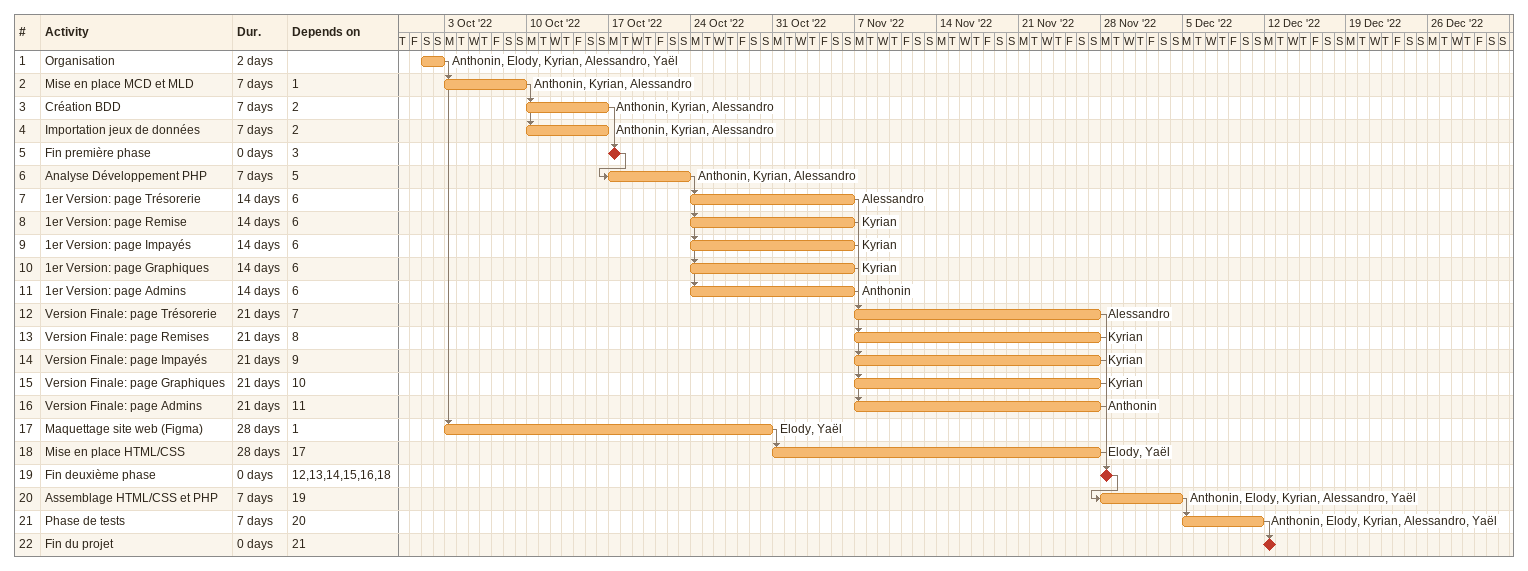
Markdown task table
| ID | Task | Duration | Start | Finish | Predecessors | Resources |
|---|---|---|---|---|---|---|
| 1 | Organisation | 2d | 2022-10-01 | 2022-10-02 |  | Anthonin, Elody, Kyrian, Alessandro, Yaël |
| 2 | Mise en place MCD et MLD | 7d | 2022-10-03 | 2022-10-09 | 1 | Anthonin, Kyrian, Alessandro |
| 3 | Création BDD | 7d | 2022-10-10 | 2022-10-16 | 2 | Anthonin, Kyrian, Alessandro |
| 4 | Importation jeux de données | 7d | 2022-10-10 | 2022-10-16 | 2 | Anthonin, Kyrian, Alessandro |
| 5 | Fin première phase | 0d | 2022-10-17 | 2022-10-17 | 3 |  |
| 6 | Analyse Développement PHP | 7d | 2022-10-17 | 2022-10-23 | 5 | Anthonin, Kyrian, Alessandro |
| 7 | 1er Version: page Trésorerie | 14d | 2022-10-24 | 2022-11-06 | 6 | Alessandro |
| 8 | 1er Version: page Remise | 14d | 2022-10-24 | 2022-11-06 | 6 | Kyrian |
| 9 | 1er Version: page Impayés | 14d | 2022-10-24 | 2022-11-06 | 6 | Kyrian |
| 10 | 1er Version: page Graphiques | 14d | 2022-10-24 | 2022-11-06 | 6 | Kyrian |
| 11 | 1er Version: page Admins | 14d | 2022-10-24 | 2022-11-06 | 6 | Anthonin |
| 12 | Version Finale: page Trésorerie | 21d | 2022-11-07 | 2022-11-27 | 7 | Alessandro |
| 13 | Version Finale: page Remises | 21d | 2022-11-07 | 2022-11-27 | 8 | Kyrian |
| 14 | Version Finale: page Impayés | 21d | 2022-11-07 | 2022-11-27 | 9 | Kyrian |
| 15 | Version Finale: page Graphiques | 21d | 2022-11-07 | 2022-11-27 | 10 | Kyrian |
| 16 | Version Finale: page Admins | 21d | 2022-11-07 | 2022-11-27 | 11 | Anthonin |
| 17 | Maquettage site web (Figma) | 28d | 2022-10-03 | 2022-10-30 | 1 | Elody, Yaël |
| 18 | Mise en place HTML/CSS | 28d | 2022-10-31 | 2022-11-27 | 17 | Elody, Yaël |
| 19 | Fin deuxième phase | 0d | 2022-11-28 | 2022-11-28 | 12, 13, 14, 15, 16, 18 |  |
| 20 | Assemblage HTML/CSS et PHP | 7d | 2022-11-28 | 2022-12-04 | 19 | Anthonin, Elody, Kyrian, Alessandro, Yaël |
| 21 | Phase de tests | 7d | 2022-12-05 | 2022-12-11 | 20 | Anthonin, Elody, Kyrian, Alessandro, Yaël |
| 22 | Fin du projet | 0d | 2022-12-12 | 2022-12-12 | 21 |  |
